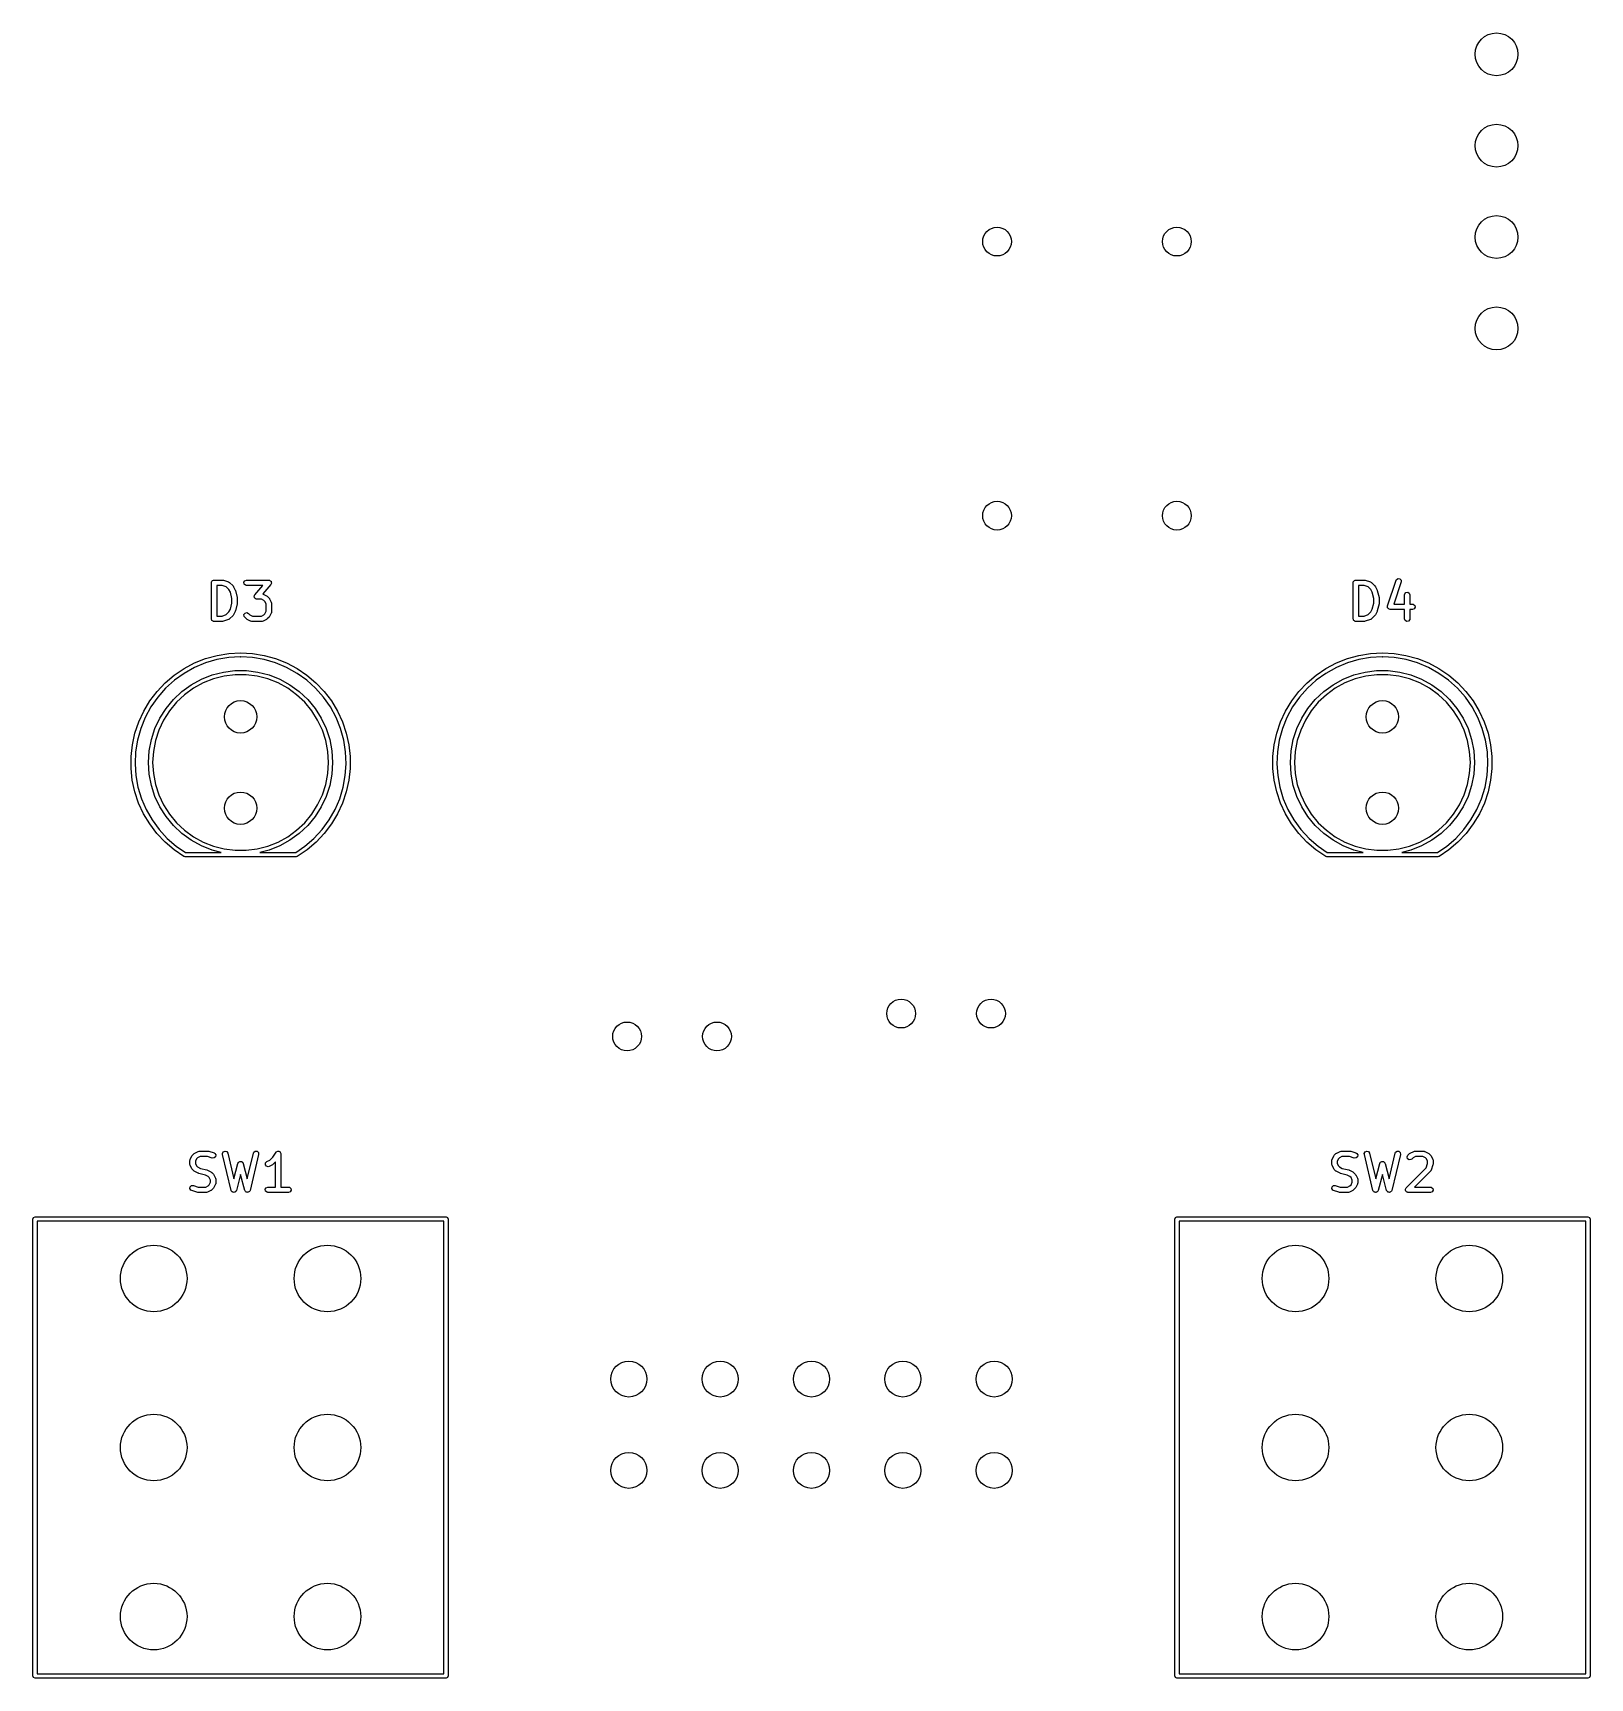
# Model space of a CAD drawing. Extents: x 87 to 131, y -229 to -46.
# Drawn here: x 87.57 to 130.87, y -228.66 to -182.92 of the extents above; entities that cross this region are included whole.
import ezdxf

# ---------------------------------------------------------------- set-up
doc = ezdxf.new("R2010")
doc.units = 0
doc.layers.add('BLACK', color=7, linetype='CONTINUOUS')

msp = doc.modelspace()

# ---------------------------------------------------------------- linework, layer by layer
at = {"layer": 'BLACK', "linetype": 'CONTINUOUS'}
for p, q in [((92.5319, -198.207), (92.5336, -198.198)), ((92.5319, -199.207), (92.5319, -198.207)), ((92.533, -198.194), (92.5347, -198.191)), ((92.5336, -198.198), (92.533, -198.194)), ((92.5347, -198.191), (92.5364, -198.182)), ((92.5364, -198.182), (92.549, -198.167)), ((92.549, -198.167), (92.5587, -198.15)), ((92.5587, -198.15), (92.5651, -198.148)), ((92.5651, -198.148), (92.5694, -198.142)), ((92.5694, -198.142), (92.5886, -198.139)), ((92.5886, -198.139), (92.6069, -198.132)), ((92.6069, -198.132), (92.845, -198.132)), ((92.6819, -198.282), (92.6819, -199.132)), ((92.8328, -198.282), (92.6819, -198.282)), ((92.9473, -198.321), (92.8328, -198.282)), ((92.845, -198.132), (92.8671, -198.136)), ((92.8671, -198.136), (92.8687, -198.136)), ((92.8687, -198.136), (93.0116, -198.184)), ((93.0215, -198.395), (92.9473, -198.321)), ((93.0116, -198.184), (93.0345, -198.196)), ((93.06, -198.472), (93.0215, -198.395)), ((93.0345, -198.196), (93.0368, -198.2)), ((93.0368, -198.2), (93.0409, -198.202)), ((93.0409, -198.202), (93.1361, -198.297)), ((93.1033, -198.645), (93.06, -198.472)), ((93.1361, -198.297), (93.149, -198.316)), ((93.149, -198.316), (93.1502, -198.317)), ((93.1502, -198.317), (93.1978, -198.412)), ((93.1978, -198.412), (93.2015, -198.424)), ((93.2015, -198.424), (93.2035, -198.427)), ((93.2035, -198.427), (93.2511, -198.618)), ((93.4378, -198.194), (93.4635, -198.15)), ((93.4467, -198.245), (93.4378, -198.194)), ((93.486, -198.278), (93.4467, -198.245)), ((93.4635, -198.15), (93.5117, -198.132)), ((93.5117, -198.282), (93.486, -198.278)), ((93.5117, -198.132), (94.1307, -198.132)), ((93.9654, -198.282), (93.5117, -198.282)), ((93.7409, -198.539), (93.9654, -198.282)), ((94.1872, -198.257), (93.9597, -198.517)), ((94.1307, -198.132), (94.1418, -198.134)), ((94.1418, -198.134), (94.1453, -198.134)), ((94.1453, -198.134), (94.1479, -198.135)), ((94.1479, -198.135), (94.1564, -198.137)), ((94.1564, -198.137), (94.1719, -198.15)), ((94.1719, -198.15), (94.1892, -198.16)), ((94.1945, -198.238), (94.1872, -198.257)), ((94.1892, -198.16), (94.1911, -198.166)), ((94.1911, -198.166), (94.1957, -198.17)), ((94.2046, -198.22), (94.1945, -198.238)), ((94.1957, -198.17), (94.1992, -198.19)), ((94.1992, -198.19), (94.2057, -198.209)), ((94.2057, -198.209), (94.2035, -198.215)), ((94.2035, -198.215), (94.2046, -198.22)), ((124.282, -198.207), (124.284, -198.198)), ((124.282, -199.207), (124.282, -198.207)), ((124.283, -198.194), (124.285, -198.191)), ((124.284, -198.198), (124.283, -198.194)), ((124.285, -198.191), (124.286, -198.182)), ((124.286, -198.182), (124.299, -198.167)), ((124.299, -198.167), (124.309, -198.15)), ((124.309, -198.15), (124.315, -198.148)), ((124.315, -198.148), (124.319, -198.142)), ((124.319, -198.142), (124.339, -198.139)), ((124.339, -198.139), (124.357, -198.132)), ((124.357, -198.132), (124.595, -198.132)), ((124.432, -198.282), (124.432, -199.132)), ((124.583, -198.282), (124.432, -198.282)), ((124.697, -198.321), (124.583, -198.282)), ((124.595, -198.132), (124.617, -198.136)), ((124.617, -198.136), (124.619, -198.136)), ((124.619, -198.136), (124.762, -198.184)), ((124.771, -198.395), (124.697, -198.321)), ((124.762, -198.184), (124.784, -198.196)), ((124.81, -198.472), (124.771, -198.395)), ((124.784, -198.196), (124.787, -198.2)), ((124.787, -198.2), (124.791, -198.202)), ((124.791, -198.202), (124.886, -198.297)), ((124.853, -198.645), (124.81, -198.472)), ((124.886, -198.297), (124.899, -198.316)), ((124.899, -198.316), (124.9, -198.317)), ((124.9, -198.317), (124.948, -198.412)), ((124.948, -198.412), (124.951, -198.424)), ((124.951, -198.424), (124.953, -198.427)), ((124.953, -198.427), (125.001, -198.618)), ((125.238, -198.85), (125.476, -198.136)), ((125.619, -198.183), (125.413, -198.799)), ((125.476, -198.136), (125.489, -198.113)), ((125.489, -198.113), (125.532, -198.086)), ((125.532, -198.086), (125.583, -198.094)), ((125.583, -198.094), (125.617, -198.132)), ((125.617, -198.132), (125.619, -198.183)), ((125.715, -198.515), (125.748, -198.476)), ((125.748, -198.476), (125.798, -198.467)), ((125.798, -198.467), (125.843, -198.493)), ((125.843, -198.493), (125.86, -198.541)), ((93.0215, -199.02), (93.06, -198.943)), ((93.06, -198.943), (93.1033, -198.77)), ((93.1033, -198.77), (93.1033, -198.645)), ((93.2511, -198.797), (93.2035, -198.987)), ((93.2533, -198.779), (93.2507, -198.794)), ((93.2507, -198.794), (93.2511, -198.797)), ((93.2511, -198.618), (93.2521, -198.633)), ((93.2521, -198.633), (93.2533, -198.636)), ((93.2533, -198.636), (93.2533, -198.779)), ((93.7224, -198.587), (93.7246, -198.581)), ((93.7289, -198.606), (93.7224, -198.587)), ((93.7235, -198.575), (93.7336, -198.558)), ((93.7246, -198.581), (93.7235, -198.575)), ((93.7324, -198.626), (93.7289, -198.606)), ((93.737, -198.63), (93.7324, -198.626)), ((93.7336, -198.558), (93.7409, -198.539)), ((93.7389, -198.635), (93.737, -198.63)), ((93.7562, -198.646), (93.7389, -198.635)), ((93.7717, -198.659), (93.7562, -198.646)), ((93.7802, -198.66), (93.7717, -198.659)), ((93.7828, -198.662), (93.7802, -198.66)), ((93.7863, -198.661), (93.7828, -198.662)), ((93.7974, -198.663), (93.7863, -198.661)), ((93.9225, -198.663), (93.7974, -198.663)), ((93.991, -198.698), (93.9225, -198.663)), ((93.9597, -198.517), (93.9659, -198.518)), ((93.9659, -198.518), (93.9693, -198.521)), ((93.9693, -198.521), (93.9738, -198.521)), ((93.9738, -198.521), (94.069, -198.569)), ((94.0215, -198.728), (93.991, -198.698)), ((94.0557, -198.797), (94.0215, -198.728)), ((94.0557, -198.999), (94.0557, -198.797)), ((94.069, -198.569), (94.087, -198.582)), ((94.087, -198.582), (94.0885, -198.583)), ((94.0885, -198.583), (94.1361, -198.631)), ((94.1361, -198.631), (94.149, -198.649)), ((94.149, -198.649), (94.1502, -198.65)), ((94.1502, -198.65), (94.1978, -198.745)), ((94.1978, -198.745), (94.2052, -198.77)), ((94.2052, -198.77), (94.2042, -198.775)), ((94.2042, -198.775), (94.2057, -198.779)), ((94.2057, -198.779), (94.2057, -199.017)), ((124.771, -199.02), (124.81, -198.943)), ((124.81, -198.943), (124.853, -198.77)), ((124.853, -198.77), (124.853, -198.645)), ((125.001, -198.797), (124.953, -198.987)), ((125.001, -198.618), (125.002, -198.633)), ((125.003, -198.779), (125.001, -198.794)), ((125.001, -198.794), (125.001, -198.797)), ((125.002, -198.633), (125.003, -198.636)), ((125.003, -198.636), (125.003, -198.779)), ((125.235, -198.861), (125.238, -198.856)), ((125.239, -198.881), (125.235, -198.861)), ((125.238, -198.856), (125.238, -198.85)), ((125.24, -198.902), (125.239, -198.881)), ((125.243, -198.906), (125.24, -198.902)), ((125.244, -198.912), (125.243, -198.906)), ((125.26, -198.925), (125.244, -198.912)), ((125.274, -198.94), (125.26, -198.925)), ((125.279, -198.941), (125.274, -198.94)), ((125.284, -198.945), (125.279, -198.941)), ((125.309, -198.949), (125.284, -198.945)), ((125.71, -198.949), (125.309, -198.949)), ((125.413, -198.799), (125.71, -198.799)), ((125.71, -198.541), (125.715, -198.515)), ((125.71, -198.799), (125.71, -198.541)), ((125.71, -199.207), (125.71, -198.949)), ((125.86, -198.541), (125.86, -198.799)), ((125.86, -198.799), (125.928, -198.799)), ((125.928, -198.949), (125.86, -198.949)), ((125.86, -198.949), (125.86, -199.207)), ((125.928, -198.799), (125.954, -198.804)), ((125.977, -198.931), (125.928, -198.949)), ((125.954, -198.804), (125.993, -198.837)), ((126.002, -198.887), (125.977, -198.931)), ((125.993, -198.837), (126.002, -198.887)), ((92.5386, -199.226), (92.5319, -199.207)), ((92.542, -199.245), (92.5386, -199.226)), ((92.5471, -199.249), (92.542, -199.245)), ((92.5495, -199.256), (92.5471, -199.249)), ((92.5663, -199.265), (92.5495, -199.256)), ((92.5813, -199.278), (92.5663, -199.265)), ((92.591, -199.28), (92.5813, -199.278)), ((92.5939, -199.281), (92.591, -199.28)), ((92.5972, -199.281), (92.5939, -199.281)), ((92.6069, -199.282), (92.5972, -199.281)), ((92.845, -199.282), (92.6069, -199.282)), ((92.6819, -199.132), (92.8328, -199.132)), ((92.8328, -199.132), (92.9473, -199.094)), ((92.8465, -199.282), (92.845, -199.282)), ((92.8687, -199.279), (92.8465, -199.282)), ((93.0116, -199.231), (92.8687, -199.279)), ((92.9473, -199.094), (93.0215, -199.02)), ((93.0151, -199.228), (93.0116, -199.231)), ((93.0196, -199.228), (93.0151, -199.228)), ((93.0409, -199.213), (93.0196, -199.228)), ((93.1361, -199.118), (93.0409, -199.213)), ((93.1368, -199.116), (93.1361, -199.118)), ((93.1502, -199.098), (93.1368, -199.116)), ((93.1978, -199.003), (93.1502, -199.098)), ((93.1982, -198.999), (93.1978, -199.003)), ((93.2035, -198.987), (93.1982, -198.999)), ((93.4392, -199.093), (93.4686, -199.051)), ((93.4437, -199.144), (93.4392, -199.093)), ((93.4586, -199.165), (93.4437, -199.144)), ((93.5063, -199.213), (93.4586, -199.165)), ((93.4686, -199.051), (93.5182, -199.037)), ((93.5077, -199.213), (93.5063, -199.213)), ((93.5257, -199.227), (93.5077, -199.213)), ((93.5182, -199.037), (93.5647, -199.059)), ((93.621, -199.274), (93.5257, -199.227)), ((93.5647, -199.059), (93.6037, -199.098)), ((93.6037, -199.098), (93.6722, -199.132)), ((93.6254, -199.275), (93.621, -199.274)), ((93.6289, -199.278), (93.6254, -199.275)), ((93.6545, -199.282), (93.6289, -199.278)), ((93.9402, -199.282), (93.6545, -199.282)), ((93.6722, -199.132), (93.9225, -199.132)), ((93.9225, -199.132), (93.991, -199.098)), ((93.9445, -199.281), (93.9402, -199.282)), ((93.9488, -199.282), (93.9445, -199.281)), ((93.9738, -199.274), (93.9488, -199.282)), ((94.069, -199.227), (93.9738, -199.274)), ((93.991, -199.098), (94.0215, -199.068)), ((94.0215, -199.068), (94.0557, -198.999)), ((94.0701, -199.226), (94.069, -199.227)), ((94.0885, -199.213), (94.0701, -199.226)), ((94.1361, -199.165), (94.0885, -199.213)), ((94.1368, -199.164), (94.1361, -199.165)), ((94.1502, -199.146), (94.1368, -199.164)), ((94.1978, -199.05), (94.1502, -199.146)), ((94.1983, -199.046), (94.1978, -199.05)), ((94.2012, -199.043), (94.1983, -199.046)), ((94.2057, -199.017), (94.2012, -199.043)), ((124.289, -199.226), (124.282, -199.207)), ((124.292, -199.245), (124.289, -199.226)), ((124.297, -199.249), (124.292, -199.245)), ((124.299, -199.256), (124.297, -199.249)), ((124.316, -199.265), (124.299, -199.256)), ((124.331, -199.278), (124.316, -199.265)), ((124.341, -199.28), (124.331, -199.278)), ((124.344, -199.281), (124.341, -199.28)), ((124.347, -199.281), (124.344, -199.281)), ((124.357, -199.282), (124.347, -199.281)), ((124.595, -199.282), (124.357, -199.282)), ((124.432, -199.132), (124.583, -199.132)), ((124.583, -199.132), (124.697, -199.094)), ((124.597, -199.282), (124.595, -199.282)), ((124.619, -199.279), (124.597, -199.282)), ((124.762, -199.231), (124.619, -199.279)), ((124.697, -199.094), (124.771, -199.02)), ((124.765, -199.228), (124.762, -199.231)), ((124.77, -199.228), (124.765, -199.228)), ((124.791, -199.213), (124.77, -199.228)), ((124.886, -199.118), (124.791, -199.213)), ((124.887, -199.116), (124.886, -199.118)), ((124.9, -199.098), (124.887, -199.116)), ((124.948, -199.003), (124.9, -199.098)), ((124.953, -198.987), (124.948, -198.999)), ((124.948, -198.999), (124.948, -199.003)), ((125.728, -199.256), (125.71, -199.207)), ((125.772, -199.281), (125.728, -199.256)), ((125.823, -199.272), (125.772, -199.281)), ((125.856, -199.233), (125.823, -199.272)), ((125.86, -199.207), (125.856, -199.233)), ((92.0653, -200.436), (92.372, -200.314)), ((92.372, -200.314), (92.6901, -200.226)), ((93.0146, -200.289), (92.6879, -200.345)), ((92.6901, -200.226), (93.0159, -200.173)), ((93.3348, -200.271), (93.0146, -200.289)), ((93.0159, -200.173), (93.3444, -200.155)), ((93.3445, -200.275), (93.3348, -200.271)), ((93.3444, -200.155), (93.3445, -200.155)), ((93.3445, -200.155), (93.345, -200.155)), ((93.345, -200.275), (93.3445, -200.275)), ((93.345, -200.155), (93.3455, -200.155)), ((93.3455, -200.275), (93.345, -200.275)), ((93.3455, -200.155), (93.3455, -200.155)), ((93.3455, -200.155), (93.3456, -200.155)), ((93.3552, -200.271), (93.3455, -200.275)), ((93.3456, -200.155), (93.6741, -200.173)), ((93.6754, -200.289), (93.3552, -200.271)), ((93.6741, -200.173), (93.9999, -200.226)), ((94.0021, -200.345), (93.6754, -200.289)), ((93.9999, -200.226), (94.318, -200.314)), ((94.318, -200.314), (94.6247, -200.436)), ((123.815, -200.436), (124.122, -200.314)), ((124.122, -200.314), (124.44, -200.226)), ((124.765, -200.289), (124.438, -200.345)), ((124.44, -200.226), (124.766, -200.173)), ((125.085, -200.271), (124.765, -200.289)), ((124.766, -200.173), (125.094, -200.155)), ((125.095, -200.275), (125.085, -200.271)), ((125.094, -200.155), (125.095, -200.155)), ((125.095, -200.155), (125.095, -200.155)), ((125.095, -200.155), (125.095, -200.155)), ((125.095, -200.155), (125.095, -200.155)), ((125.095, -200.155), (125.096, -200.155)), ((125.105, -200.271), (125.095, -200.275)), ((125.095, -200.275), (125.095, -200.275)), ((125.095, -200.275), (125.095, -200.275)), ((125.096, -200.155), (125.424, -200.173)), ((125.425, -200.289), (125.105, -200.271)), ((125.424, -200.173), (125.75, -200.226)), ((125.752, -200.345), (125.425, -200.289)), ((125.75, -200.226), (126.068, -200.314)), ((126.068, -200.314), (126.375, -200.436)), ((91.2486, -200.99), (91.5003, -200.776)), ((91.5003, -200.776), (91.7736, -200.591)), ((91.7743, -200.726), (91.5048, -200.919)), ((91.7736, -200.591), (92.0653, -200.436)), ((92.0638, -200.565), (91.7743, -200.726)), ((92.3696, -200.437), (92.0638, -200.565)), ((92.255, -200.889), (92.5539, -200.77)), ((92.6879, -200.345), (92.3696, -200.437)), ((92.5539, -200.77), (92.8653, -200.69)), ((92.8653, -200.69), (93.1843, -200.65)), ((93.1915, -200.765), (92.8869, -200.803)), ((93.1843, -200.65), (93.5057, -200.65)), ((93.4985, -200.765), (93.1915, -200.765)), ((93.8031, -200.803), (93.4985, -200.765)), ((93.5057, -200.65), (93.8247, -200.69)), ((93.8247, -200.69), (94.1361, -200.77)), ((94.3204, -200.437), (94.0021, -200.345)), ((94.1361, -200.77), (94.435, -200.889)), ((94.6262, -200.565), (94.3204, -200.437)), ((94.6247, -200.436), (94.9164, -200.591)), ((94.9157, -200.726), (94.6262, -200.565)), ((95.1852, -200.919), (94.9157, -200.726)), ((94.9164, -200.591), (95.1897, -200.776)), ((95.1897, -200.776), (95.4414, -200.99)), ((122.999, -200.99), (123.25, -200.776)), ((123.25, -200.776), (123.524, -200.591)), ((123.524, -200.726), (123.255, -200.919)), ((123.524, -200.591), (123.815, -200.436)), ((123.814, -200.565), (123.524, -200.726)), ((124.12, -200.437), (123.814, -200.565)), ((124.005, -200.889), (124.304, -200.77)), ((124.438, -200.345), (124.12, -200.437)), ((124.304, -200.77), (124.615, -200.69)), ((124.615, -200.69), (124.934, -200.65)), ((124.941, -200.765), (124.637, -200.803)), ((124.934, -200.65), (125.256, -200.65)), ((125.249, -200.765), (124.941, -200.765)), ((125.553, -200.803), (125.249, -200.765)), ((125.256, -200.65), (125.575, -200.69)), ((125.575, -200.69), (125.886, -200.77)), ((126.07, -200.437), (125.752, -200.345)), ((125.886, -200.77), (126.185, -200.889)), ((126.376, -200.565), (126.07, -200.437)), ((126.375, -200.436), (126.666, -200.591)), ((126.666, -200.726), (126.376, -200.565)), ((126.666, -200.591), (126.94, -200.776)), ((126.935, -200.919), (126.666, -200.726)), ((126.94, -200.776), (127.191, -200.99)), ((90.8215, -201.492), (91.0215, -201.229)), ((91.0215, -201.229), (91.2486, -200.99)), ((91.2588, -201.141), (91.0394, -201.39)), ((91.5048, -200.919), (91.2588, -201.141)), ((91.4788, -201.453), (91.7132, -201.232)), ((91.7132, -201.232), (91.9733, -201.044)), ((92.035, -201.141), (91.7866, -201.321)), ((91.9733, -201.044), (92.255, -200.889)), ((92.304, -200.993), (92.035, -201.141)), ((92.5895, -200.88), (92.304, -200.993)), ((92.8869, -200.803), (92.5895, -200.88)), ((94.1005, -200.88), (93.8031, -200.803)), ((94.386, -200.993), (94.1005, -200.88)), ((94.655, -201.141), (94.386, -200.993)), ((94.435, -200.889), (94.7167, -201.044)), ((94.9034, -201.321), (94.655, -201.141)), ((94.7167, -201.044), (94.9768, -201.232)), ((94.9768, -201.232), (95.2112, -201.453)), ((95.4312, -201.141), (95.1852, -200.919)), ((95.6506, -201.39), (95.4312, -201.141)), ((95.4414, -200.99), (95.6685, -201.229)), ((95.6685, -201.229), (95.8685, -201.492)), ((122.572, -201.492), (122.771, -201.229)), ((122.771, -201.229), (122.999, -200.99)), ((123.009, -201.141), (122.789, -201.39)), ((123.255, -200.919), (123.009, -201.141)), ((123.229, -201.453), (123.463, -201.232)), ((123.463, -201.232), (123.723, -201.044)), ((123.785, -201.141), (123.537, -201.321)), ((123.723, -201.044), (124.005, -200.889)), ((124.054, -200.993), (123.785, -201.141)), ((124.34, -200.88), (124.054, -200.993)), ((124.637, -200.803), (124.34, -200.88)), ((125.85, -200.88), (125.553, -200.803)), ((126.136, -200.993), (125.85, -200.88)), ((126.405, -201.141), (126.136, -200.993)), ((126.185, -200.889), (126.467, -201.044)), ((126.653, -201.321), (126.405, -201.141)), ((126.467, -201.044), (126.727, -201.232)), ((126.727, -201.232), (126.961, -201.453)), ((127.181, -201.141), (126.935, -200.919)), ((127.401, -201.39), (127.181, -201.141)), ((127.191, -200.99), (127.419, -201.229)), ((127.419, -201.229), (127.618, -201.492)), ((90.6512, -201.775), (90.8215, -201.492)), ((90.8494, -201.661), (90.6912, -201.952)), ((91.0394, -201.39), (90.8494, -201.661)), ((91.1017, -201.972), (91.2739, -201.7)), ((91.2739, -201.7), (91.4788, -201.453)), ((91.5628, -201.531), (91.3671, -201.768)), ((91.7866, -201.321), (91.5628, -201.531)), ((95.1272, -201.531), (94.9034, -201.321)), ((95.3229, -201.768), (95.1272, -201.531)), ((95.2112, -201.453), (95.4161, -201.7)), ((95.4161, -201.7), (95.5883, -201.972)), ((95.8406, -201.661), (95.6506, -201.39)), ((95.9988, -201.952), (95.8406, -201.661)), ((95.8685, -201.492), (96.0388, -201.775)), ((122.401, -201.775), (122.572, -201.492)), ((122.599, -201.661), (122.441, -201.952)), ((122.789, -201.39), (122.599, -201.661)), ((122.852, -201.972), (123.024, -201.7)), ((123.024, -201.7), (123.229, -201.453)), ((123.313, -201.531), (123.117, -201.768)), ((123.537, -201.321), (123.313, -201.531)), ((126.877, -201.531), (126.653, -201.321)), ((127.073, -201.768), (126.877, -201.531)), ((126.961, -201.453), (127.166, -201.7)), ((127.166, -201.7), (127.338, -201.972)), ((127.591, -201.661), (127.401, -201.39)), ((127.749, -201.952), (127.591, -201.661)), ((127.618, -201.492), (127.789, -201.775)), ((90.4068, -202.387), (90.5124, -202.074)), ((90.5124, -202.074), (90.6512, -201.775)), ((90.6912, -201.952), (90.5669, -202.259)), ((90.9648, -202.263), (91.1017, -201.972)), ((91.2026, -202.027), (91.0719, -202.305)), ((91.3671, -201.768), (91.2026, -202.027)), ((95.4874, -202.027), (95.3229, -201.768)), ((95.6181, -202.305), (95.4874, -202.027)), ((95.5883, -201.972), (95.7252, -202.263)), ((96.1231, -202.259), (95.9988, -201.952)), ((96.0388, -201.775), (96.1776, -202.074)), ((96.1776, -202.074), (96.2832, -202.387)), ((122.157, -202.387), (122.262, -202.074)), ((122.262, -202.074), (122.401, -201.775)), ((122.441, -201.952), (122.317, -202.259)), ((122.715, -202.263), (122.852, -201.972)), ((122.953, -202.027), (122.822, -202.305)), ((123.117, -201.768), (122.953, -202.027)), ((127.237, -202.027), (127.073, -201.768)), ((127.368, -202.305), (127.237, -202.027)), ((127.338, -201.972), (127.475, -202.263)), ((127.873, -202.259), (127.749, -201.952)), ((127.789, -201.775), (127.928, -202.074)), ((127.928, -202.074), (128.033, -202.387)), ((90.3356, -202.709), (90.4068, -202.387)), ((90.478, -202.579), (90.4257, -202.906)), ((90.5669, -202.259), (90.478, -202.579)), ((90.8052, -202.884), (90.8654, -202.568)), ((90.8654, -202.568), (90.9648, -202.263)), ((90.977, -202.597), (90.9195, -202.899)), ((91.0719, -202.305), (90.977, -202.597)), ((95.713, -202.597), (95.6181, -202.305)), ((95.7705, -202.899), (95.713, -202.597)), ((95.7252, -202.263), (95.8246, -202.568)), ((95.8246, -202.568), (95.8848, -202.884)), ((96.212, -202.579), (96.1231, -202.259)), ((96.2643, -202.906), (96.212, -202.579)), ((96.2832, -202.387), (96.3544, -202.709)), ((122.086, -202.709), (122.157, -202.387)), ((122.228, -202.579), (122.176, -202.906)), ((122.317, -202.259), (122.228, -202.579)), ((122.555, -202.884), (122.615, -202.568)), ((122.615, -202.568), (122.715, -202.263)), ((122.727, -202.597), (122.669, -202.899)), ((122.822, -202.305), (122.727, -202.597)), ((127.463, -202.597), (127.368, -202.305)), ((127.521, -202.899), (127.463, -202.597)), ((127.475, -202.263), (127.575, -202.568)), ((127.575, -202.568), (127.635, -202.884)), ((127.962, -202.579), (127.873, -202.259)), ((128.014, -202.906), (127.962, -202.579)), ((128.033, -202.387), (128.104, -202.709)), ((90.2993, -203.367), (90.2996, -203.037)), ((90.2996, -203.037), (90.3356, -202.709)), ((90.4257, -202.906), (90.4106, -203.237)), ((90.785, -203.205), (90.8052, -202.884)), ((90.9195, -202.899), (90.9002, -203.205)), ((95.7898, -203.205), (95.7705, -202.899)), ((95.8848, -202.884), (95.905, -203.205)), ((96.2794, -203.237), (96.2643, -202.906)), ((96.3544, -202.709), (96.3904, -203.037)), ((96.3904, -203.037), (96.3907, -203.367)), ((122.049, -203.367), (122.05, -203.037)), ((122.05, -203.037), (122.086, -202.709)), ((122.176, -202.906), (122.161, -203.237)), ((122.535, -203.205), (122.555, -202.884)), ((122.669, -202.899), (122.65, -203.205)), ((127.54, -203.205), (127.521, -202.899)), ((127.635, -202.884), (127.655, -203.205)), ((128.029, -203.237), (128.014, -202.906)), ((128.104, -202.709), (128.14, -203.037)), ((128.14, -203.037), (128.141, -203.367)), ((90.3347, -203.696), (90.2993, -203.367)), ((90.4106, -203.237), (90.4329, -203.568)), ((90.8052, -203.526), (90.785, -203.205)), ((90.8654, -203.842), (90.8052, -203.526)), ((90.9002, -203.205), (90.9195, -203.511)), ((90.9195, -203.511), (90.977, -203.813)), ((95.713, -203.813), (95.7705, -203.511)), ((95.7705, -203.511), (95.7898, -203.205)), ((95.8848, -203.526), (95.8246, -203.842)), ((95.905, -203.205), (95.8848, -203.526)), ((96.2571, -203.568), (96.2794, -203.237)), ((96.3907, -203.367), (96.3553, -203.696)), ((122.085, -203.696), (122.049, -203.367)), ((122.161, -203.237), (122.183, -203.568)), ((122.555, -203.526), (122.535, -203.205)), ((122.615, -203.842), (122.555, -203.526)), ((122.65, -203.205), (122.669, -203.511)), ((122.669, -203.511), (122.727, -203.813)), ((127.463, -203.813), (127.521, -203.511)), ((127.521, -203.511), (127.54, -203.205)), ((127.635, -203.526), (127.575, -203.842)), ((127.655, -203.205), (127.635, -203.526)), ((128.007, -203.568), (128.029, -203.237)), ((128.141, -203.367), (128.105, -203.696)), ((90.4054, -204.018), (90.3347, -203.696)), ((90.4329, -203.568), (90.4924, -203.894)), ((90.4924, -203.894), (90.5882, -204.211)), ((90.9648, -204.147), (90.8654, -203.842)), ((90.977, -203.813), (91.0719, -204.105)), ((95.6181, -204.105), (95.713, -203.813)), ((95.8246, -203.842), (95.7252, -204.147)), ((96.1018, -204.211), (96.1976, -203.894)), ((96.1976, -203.894), (96.2571, -203.568)), ((96.3553, -203.696), (96.2846, -204.018)), ((122.155, -204.018), (122.085, -203.696)), ((122.183, -203.568), (122.242, -203.894)), ((122.242, -203.894), (122.338, -204.211)), ((122.715, -204.147), (122.615, -203.842)), ((122.727, -203.813), (122.822, -204.105)), ((127.368, -204.105), (127.463, -203.813)), ((127.575, -203.842), (127.475, -204.147)), ((127.852, -204.211), (127.948, -203.894)), ((127.948, -203.894), (128.007, -203.568)), ((128.105, -203.696), (128.035, -204.018)), ((90.5105, -204.331), (90.4054, -204.018)), ((90.6488, -204.631), (90.5105, -204.331)), ((90.5882, -204.211), (90.7192, -204.515)), ((91.1017, -204.438), (90.9648, -204.147)), ((91.0719, -204.105), (91.2026, -204.383)), ((91.2739, -204.71), (91.1017, -204.438)), ((91.2026, -204.383), (91.3671, -204.642)), ((95.3229, -204.642), (95.4874, -204.383)), ((95.5883, -204.438), (95.4161, -204.71)), ((95.4874, -204.383), (95.6181, -204.105)), ((95.7252, -204.147), (95.5883, -204.438)), ((95.9708, -204.515), (96.1018, -204.211)), ((96.1795, -204.331), (96.0412, -204.631)), ((96.2846, -204.018), (96.1795, -204.331)), ((122.26, -204.331), (122.155, -204.018)), ((122.399, -204.631), (122.26, -204.331)), ((122.338, -204.211), (122.469, -204.515)), ((122.852, -204.438), (122.715, -204.147)), ((122.822, -204.105), (122.953, -204.383)), ((123.024, -204.71), (122.852, -204.438)), ((122.953, -204.383), (123.117, -204.642)), ((127.073, -204.642), (127.237, -204.383)), ((127.338, -204.438), (127.166, -204.71)), ((127.237, -204.383), (127.368, -204.105)), ((127.475, -204.147), (127.338, -204.438)), ((127.721, -204.515), (127.852, -204.211)), ((127.93, -204.331), (127.791, -204.631)), ((128.035, -204.018), (127.93, -204.331)), ((90.8187, -204.914), (90.6488, -204.631)), ((90.7192, -204.515), (90.8837, -204.803)), ((91.0181, -205.177), (90.8187, -204.914)), ((90.8837, -204.803), (91.0796, -205.07)), ((91.4788, -204.957), (91.2739, -204.71)), ((91.3671, -204.642), (91.5628, -204.879)), ((91.5628, -204.879), (91.7866, -205.089)), ((94.9034, -205.089), (95.1272, -204.879)), ((95.1272, -204.879), (95.3229, -204.642)), ((95.4161, -204.71), (95.2112, -204.957)), ((95.6104, -205.07), (95.8063, -204.803)), ((95.8713, -204.914), (95.6719, -205.177)), ((95.8063, -204.803), (95.9708, -204.515)), ((96.0412, -204.631), (95.8713, -204.914)), ((122.569, -204.914), (122.399, -204.631)), ((122.469, -204.515), (122.634, -204.803)), ((122.768, -205.177), (122.569, -204.914)), ((122.634, -204.803), (122.83, -205.07)), ((123.229, -204.957), (123.024, -204.71)), ((123.117, -204.642), (123.313, -204.879)), ((123.313, -204.879), (123.537, -205.089)), ((126.653, -205.089), (126.877, -204.879)), ((126.877, -204.879), (127.073, -204.642)), ((127.166, -204.71), (126.961, -204.957)), ((127.36, -205.07), (127.556, -204.803)), ((127.621, -204.914), (127.422, -205.177)), ((127.556, -204.803), (127.721, -204.515)), ((127.791, -204.631), (127.621, -204.914)), ((91.2449, -205.417), (91.0181, -205.177)), ((91.0796, -205.07), (91.3044, -205.314)), ((91.3044, -205.314), (91.5552, -205.531)), ((91.7132, -205.178), (91.4788, -204.957)), ((91.9733, -205.366), (91.7132, -205.178)), ((91.7866, -205.089), (92.035, -205.269)), ((92.255, -205.521), (91.9733, -205.366)), ((92.035, -205.269), (92.304, -205.417)), ((94.386, -205.417), (94.655, -205.269)), ((94.7167, -205.366), (94.435, -205.521)), ((94.655, -205.269), (94.9034, -205.089)), ((94.9768, -205.178), (94.7167, -205.366)), ((95.2112, -204.957), (94.9768, -205.178)), ((95.1348, -205.531), (95.3856, -205.314)), ((95.3856, -205.314), (95.6104, -205.07)), ((95.6719, -205.177), (95.4451, -205.417)), ((122.995, -205.417), (122.768, -205.177)), ((122.83, -205.07), (123.054, -205.314)), ((123.054, -205.314), (123.305, -205.531)), ((123.463, -205.178), (123.229, -204.957)), ((123.723, -205.366), (123.463, -205.178)), ((123.537, -205.089), (123.785, -205.269)), ((124.005, -205.521), (123.723, -205.366)), ((123.785, -205.269), (124.054, -205.417)), ((126.136, -205.417), (126.405, -205.269)), ((126.467, -205.366), (126.185, -205.521)), ((126.405, -205.269), (126.653, -205.089)), ((126.727, -205.178), (126.467, -205.366)), ((126.961, -204.957), (126.727, -205.178)), ((126.885, -205.531), (127.136, -205.314)), ((127.136, -205.314), (127.36, -205.07)), ((127.422, -205.177), (127.195, -205.417)), ((91.4962, -205.631), (91.2449, -205.417)), ((91.7692, -205.816), (91.4962, -205.631)), ((91.5552, -205.531), (91.8104, -205.705)), ((91.7849, -205.819), (91.7692, -205.816)), ((91.7692, -205.816), (91.7692, -205.816)), ((91.8, -205.825), (91.7849, -205.819)), ((94.89, -205.825), (91.8, -205.825)), ((91.8104, -205.705), (92.8082, -205.705)), ((92.5539, -205.64), (92.255, -205.521)), ((92.304, -205.417), (92.5895, -205.53)), ((92.8082, -205.705), (92.5539, -205.64)), ((92.5895, -205.53), (92.8869, -205.607)), ((92.8869, -205.607), (93.1915, -205.645)), ((93.1915, -205.645), (93.4985, -205.645)), ((93.4985, -205.645), (93.8031, -205.607)), ((93.8031, -205.607), (94.1005, -205.53)), ((94.1361, -205.64), (93.8818, -205.705)), ((93.8818, -205.705), (94.8796, -205.705)), ((94.1005, -205.53), (94.386, -205.417)), ((94.435, -205.521), (94.1361, -205.64)), ((94.8796, -205.705), (95.1348, -205.531)), ((94.9051, -205.819), (94.89, -205.825)), ((94.9208, -205.816), (94.9051, -205.819)), ((95.1938, -205.631), (94.9208, -205.816)), ((95.4451, -205.417), (95.1938, -205.631)), ((123.246, -205.631), (122.995, -205.417)), ((123.519, -205.816), (123.246, -205.631)), ((123.305, -205.531), (123.56, -205.705)), ((123.535, -205.819), (123.519, -205.816)), ((123.519, -205.816), (123.519, -205.816)), ((123.55, -205.825), (123.535, -205.819)), ((126.64, -205.825), (123.55, -205.825)), ((123.56, -205.705), (124.558, -205.705)), ((124.304, -205.64), (124.005, -205.521)), ((124.054, -205.417), (124.34, -205.53)), ((124.558, -205.705), (124.304, -205.64)), ((124.34, -205.53), (124.637, -205.607)), ((124.637, -205.607), (124.941, -205.645)), ((124.941, -205.645), (125.249, -205.645)), ((125.249, -205.645), (125.553, -205.607)), ((125.553, -205.607), (125.85, -205.53)), ((125.886, -205.64), (125.632, -205.705)), ((125.632, -205.705), (126.63, -205.705)), ((125.85, -205.53), (126.136, -205.417)), ((126.185, -205.521), (125.886, -205.64)), ((126.63, -205.705), (126.885, -205.531)), ((126.655, -205.819), (126.64, -205.825)), ((126.671, -205.816), (126.655, -205.819)), ((126.944, -205.631), (126.671, -205.816)), ((127.195, -205.417), (126.944, -205.631)), ((92.0722, -214.064), (92.0734, -214.063)), ((92.0734, -214.063), (92.1686, -214.015)), ((92.1686, -214.015), (92.1936, -214.008)), ((92.1936, -214.008), (92.1979, -214.009)), ((92.1979, -214.009), (92.2021, -214.007)), ((92.2021, -214.007), (92.4402, -214.007)), ((92.4402, -214.007), (92.4623, -214.011)), ((92.4623, -214.011), (92.464, -214.011)), ((92.464, -214.011), (92.6068, -214.059)), ((92.6068, -214.059), (92.6297, -214.071)), ((92.8419, -214.074), (92.8649, -214.028)), ((92.8649, -214.028), (92.912, -214.008)), ((92.912, -214.008), (92.9612, -214.022)), ((92.9612, -214.022), (92.9894, -214.065)), ((93.7006, -214.065), (93.711, -214.041)), ((93.711, -214.041), (93.7521, -214.011)), ((93.7521, -214.011), (93.8033, -214.014)), ((93.8033, -214.014), (93.8406, -214.049)), ((93.8406, -214.049), (93.8465, -214.1)), ((94.2391, -214.177), (94.3302, -214.041)), ((94.3302, -214.041), (94.3482, -214.022)), ((94.3482, -214.022), (94.3523, -214.021)), ((94.3523, -214.021), (94.3551, -214.017)), ((94.3551, -214.017), (94.3766, -214.014)), ((94.3766, -214.014), (94.3974, -214.008)), ((94.3974, -214.008), (94.4014, -214.009)), ((94.4014, -214.009), (94.4056, -214.009)), ((94.4056, -214.009), (94.4245, -214.019)), ((94.4245, -214.019), (94.4444, -214.028)), ((94.4444, -214.028), (94.4463, -214.032)), ((94.4463, -214.032), (94.4501, -214.034)), ((94.4501, -214.034), (94.4575, -214.055)), ((94.4575, -214.055), (94.4672, -214.074)), ((123.822, -214.064), (123.823, -214.063)), ((123.823, -214.063), (123.919, -214.015)), ((123.919, -214.015), (123.944, -214.008)), ((123.944, -214.008), (123.948, -214.009)), ((123.948, -214.009), (123.952, -214.007)), ((123.952, -214.007), (124.19, -214.007)), ((124.19, -214.007), (124.212, -214.011)), ((124.212, -214.011), (124.214, -214.011)), ((124.214, -214.011), (124.357, -214.059)), ((124.357, -214.059), (124.38, -214.071)), ((124.592, -214.074), (124.615, -214.028)), ((124.615, -214.028), (124.662, -214.008)), ((124.662, -214.008), (124.711, -214.022)), ((124.711, -214.022), (124.739, -214.065)), ((125.451, -214.065), (125.461, -214.041)), ((125.461, -214.041), (125.502, -214.011)), ((125.502, -214.011), (125.553, -214.014)), ((125.553, -214.014), (125.591, -214.049)), ((125.591, -214.049), (125.597, -214.1)), ((125.87, -214.064), (125.871, -214.063)), ((125.871, -214.063), (125.966, -214.015)), ((125.966, -214.015), (125.991, -214.008)), ((125.991, -214.008), (125.996, -214.009)), ((125.996, -214.009), (126, -214.007)), ((126, -214.007), (126.238, -214.007)), ((126.238, -214.007), (126.264, -214.012)), ((126.264, -214.012), (126.267, -214.015)), ((126.267, -214.015), (126.271, -214.015)), ((126.271, -214.015), (126.367, -214.063)), ((126.367, -214.063), (126.385, -214.076)), ((91.9367, -214.273), (91.9412, -214.247)), ((91.9367, -214.368), (91.9367, -214.273)), ((91.9382, -214.372), (91.9367, -214.368)), ((91.9372, -214.377), (91.9382, -214.372)), ((91.9446, -214.402), (91.9372, -214.377)), ((91.9412, -214.247), (91.9441, -214.244)), ((91.9441, -214.244), (91.9446, -214.239)), ((91.9446, -214.239), (91.9922, -214.144)), ((91.9922, -214.497), (91.9446, -214.402)), ((91.9922, -214.144), (92.0056, -214.126)), ((91.9934, -214.498), (91.9922, -214.497)), ((92.0063, -214.516), (91.9934, -214.498)), ((92.0056, -214.126), (92.0063, -214.125)), ((92.0063, -214.125), (92.0539, -214.077)), ((92.0539, -214.564), (92.0063, -214.516)), ((92.0539, -214.077), (92.0722, -214.064)), ((92.1209, -214.222), (92.0867, -214.291)), ((92.0867, -214.291), (92.0867, -214.35)), ((92.0867, -214.35), (92.1209, -214.419)), ((92.1513, -214.192), (92.1209, -214.222)), ((92.1209, -214.419), (92.1513, -214.449)), ((92.2198, -214.157), (92.1513, -214.192)), ((92.1513, -214.449), (92.2283, -214.488)), ((92.4281, -214.157), (92.2198, -214.157)), ((92.2283, -214.488), (92.4108, -214.533)), ((92.5594, -214.201), (92.4281, -214.157)), ((92.6107, -214.2), (92.5594, -214.201)), ((92.649, -214.166), (92.6107, -214.2)), ((92.6297, -214.071), (92.6566, -214.115)), ((92.6566, -214.115), (92.649, -214.166)), ((92.8435, -214.1), (92.8419, -214.074)), ((93.0816, -215.1), (92.8435, -214.1)), ((92.9894, -214.065), (93.1586, -214.776)), ((93.1586, -214.776), (93.2725, -214.349)), ((93.2725, -214.349), (93.2835, -214.325)), ((93.2835, -214.325), (93.2891, -214.321)), ((93.2891, -214.321), (93.292, -214.315)), ((93.292, -214.315), (93.3096, -214.307)), ((93.3096, -214.307), (93.3255, -214.296)), ((93.3255, -214.296), (93.3323, -214.296)), ((93.3323, -214.296), (93.3386, -214.293)), ((93.3386, -214.293), (93.3573, -214.298)), ((93.3573, -214.298), (93.3766, -214.3)), ((93.3766, -214.3), (93.3815, -214.305)), ((93.3815, -214.305), (93.3881, -214.307)), ((93.3881, -214.307), (93.3992, -214.323)), ((93.3992, -214.323), (93.4129, -214.336)), ((93.4129, -214.336), (93.4135, -214.343)), ((93.4135, -214.343), (93.4175, -214.349)), ((93.4175, -214.349), (93.5314, -214.776)), ((93.5314, -214.776), (93.7006, -214.065)), ((93.8465, -214.1), (93.6084, -215.1)), ((94.035, -214.389), (94.0381, -214.338)), ((94.0656, -214.431), (94.035, -214.389)), ((94.0381, -214.338), (94.0734, -214.301)), ((94.1155, -214.443), (94.0656, -214.431)), ((94.0734, -214.301), (94.1577, -214.259)), ((94.1404, -214.435), (94.1155, -214.443)), ((94.2357, -214.388), (94.1404, -214.435)), ((94.1577, -214.259), (94.2391, -214.177)), ((94.2368, -214.386), (94.2357, -214.388)), ((94.2552, -214.374), (94.2368, -214.386)), ((94.3176, -214.311), (94.2552, -214.374)), ((94.3176, -215.007), (94.3176, -214.311)), ((94.4672, -214.074), (94.4661, -214.078)), ((94.4661, -214.078), (94.4676, -214.082)), ((94.4676, -214.082), (94.4676, -215.007)), ((123.687, -214.273), (123.691, -214.247)), ((123.687, -214.368), (123.687, -214.273)), ((123.688, -214.372), (123.687, -214.368)), ((123.687, -214.377), (123.688, -214.372)), ((123.695, -214.402), (123.687, -214.377)), ((123.691, -214.247), (123.694, -214.244)), ((123.694, -214.244), (123.695, -214.239)), ((123.695, -214.239), (123.742, -214.144)), ((123.742, -214.497), (123.695, -214.402)), ((123.742, -214.144), (123.756, -214.126)), ((123.743, -214.498), (123.742, -214.497)), ((123.756, -214.516), (123.743, -214.498)), ((123.756, -214.125), (123.804, -214.077)), ((123.756, -214.126), (123.756, -214.125)), ((123.804, -214.564), (123.756, -214.516)), ((123.804, -214.077), (123.822, -214.064)), ((123.871, -214.222), (123.837, -214.291)), ((123.837, -214.291), (123.837, -214.35)), ((123.837, -214.35), (123.871, -214.419)), ((123.901, -214.192), (123.871, -214.222)), ((123.871, -214.419), (123.901, -214.449)), ((123.97, -214.157), (123.901, -214.192)), ((123.901, -214.449), (123.978, -214.488)), ((124.178, -214.157), (123.97, -214.157)), ((123.978, -214.488), (124.161, -214.533)), ((124.309, -214.201), (124.178, -214.157)), ((124.361, -214.2), (124.309, -214.201)), ((124.399, -214.166), (124.361, -214.2)), ((124.38, -214.071), (124.407, -214.115)), ((124.407, -214.115), (124.399, -214.166)), ((124.593, -214.1), (124.592, -214.074)), ((124.832, -215.1), (124.593, -214.1)), ((124.739, -214.065), (124.909, -214.776)), ((124.909, -214.776), (125.023, -214.349)), ((125.023, -214.349), (125.034, -214.325)), ((125.034, -214.325), (125.039, -214.321)), ((125.039, -214.321), (125.042, -214.315)), ((125.042, -214.315), (125.06, -214.307)), ((125.06, -214.307), (125.076, -214.296)), ((125.076, -214.296), (125.082, -214.296)), ((125.082, -214.296), (125.089, -214.293)), ((125.089, -214.293), (125.107, -214.298)), ((125.107, -214.298), (125.127, -214.3)), ((125.127, -214.3), (125.131, -214.305)), ((125.131, -214.305), (125.138, -214.307)), ((125.138, -214.307), (125.149, -214.323)), ((125.149, -214.323), (125.163, -214.336)), ((125.163, -214.336), (125.164, -214.343)), ((125.164, -214.343), (125.167, -214.349)), ((125.167, -214.349), (125.281, -214.776)), ((125.281, -214.776), (125.451, -214.065)), ((125.597, -214.1), (125.358, -215.1)), ((125.756, -215.029), (126.315, -214.47)), ((125.782, -214.171), (125.804, -214.125)), ((125.795, -214.221), (125.782, -214.171)), ((125.837, -214.25), (125.795, -214.221)), ((125.804, -214.125), (125.851, -214.077)), ((125.889, -214.246), (125.837, -214.25)), ((125.851, -214.077), (125.87, -214.064)), ((125.91, -214.231), (125.889, -214.246)), ((125.949, -214.192), (125.91, -214.231)), ((126.017, -214.157), (125.949, -214.192)), ((126.22, -214.157), (126.017, -214.157)), ((126.289, -214.192), (126.22, -214.157)), ((126.319, -214.222), (126.289, -214.192)), ((126.315, -214.47), (126.353, -214.356)), ((126.353, -214.291), (126.319, -214.222)), ((126.353, -214.356), (126.353, -214.291)), ((126.385, -214.076), (126.386, -214.077)), ((126.386, -214.077), (126.434, -214.125)), ((126.434, -214.125), (126.447, -214.143)), ((126.447, -214.143), (126.448, -214.144)), ((126.448, -214.144), (126.495, -214.239)), ((126.499, -214.392), (126.452, -214.535)), ((126.495, -214.239), (126.503, -214.264)), ((126.503, -214.368), (126.499, -214.39)), ((126.499, -214.39), (126.499, -214.392)), ((126.503, -214.264), (126.502, -214.269)), ((126.502, -214.269), (126.503, -214.273)), ((126.503, -214.273), (126.503, -214.368)), ((91.9457, -214.999), (91.9841, -214.965)), ((91.9841, -214.965), (92.0354, -214.964)), ((92.0354, -214.964), (92.1667, -215.007)), ((92.0554, -214.565), (92.0539, -214.564)), ((92.0734, -214.578), (92.0554, -214.565)), ((92.1686, -214.626), (92.0734, -214.578)), ((92.1721, -214.626), (92.1686, -214.626)), ((92.184, -214.631), (92.1721, -214.626)), ((92.3664, -214.677), (92.184, -214.631)), ((92.4434, -214.715), (92.3664, -214.677)), ((92.3749, -215.007), (92.4434, -214.973)), ((92.4108, -214.533), (92.4226, -214.539)), ((92.4226, -214.539), (92.4262, -214.539)), ((92.4262, -214.539), (92.5214, -214.587)), ((92.4738, -214.746), (92.4434, -214.715)), ((92.4434, -214.973), (92.4738, -214.943)), ((92.5081, -214.814), (92.4738, -214.746)), ((92.4738, -214.943), (92.5081, -214.874)), ((92.5081, -214.874), (92.5081, -214.814)), ((92.5214, -214.587), (92.5394, -214.6)), ((92.5394, -214.6), (92.5409, -214.601)), ((92.5409, -214.601), (92.5885, -214.648)), ((92.5885, -214.648), (92.6014, -214.667)), ((92.6014, -214.667), (92.6026, -214.668)), ((92.6026, -214.668), (92.6502, -214.763)), ((92.6502, -214.925), (92.6026, -215.021)), ((92.6502, -214.763), (92.6576, -214.788)), ((92.6507, -214.921), (92.6502, -214.925)), ((92.6536, -214.918), (92.6507, -214.921)), ((92.6581, -214.892), (92.6536, -214.918)), ((92.6576, -214.788), (92.6566, -214.792)), ((92.6566, -214.792), (92.6581, -214.797)), ((92.6581, -214.797), (92.6581, -214.892)), ((93.345, -214.659), (93.227, -215.102)), ((93.463, -215.102), (93.345, -214.659)), ((123.696, -214.999), (123.734, -214.965)), ((123.734, -214.965), (123.785, -214.964)), ((123.785, -214.964), (123.917, -215.007)), ((123.805, -214.565), (123.804, -214.564)), ((123.823, -214.578), (123.805, -214.565)), ((123.919, -214.626), (123.823, -214.578)), ((123.922, -214.626), (123.919, -214.626)), ((123.934, -214.631), (123.922, -214.626)), ((124.116, -214.677), (123.934, -214.631)), ((124.193, -214.715), (124.116, -214.677)), ((124.125, -215.007), (124.193, -214.973)), ((124.161, -214.533), (124.173, -214.539)), ((124.173, -214.539), (124.176, -214.539)), ((124.176, -214.539), (124.271, -214.587)), ((124.224, -214.746), (124.193, -214.715)), ((124.193, -214.973), (124.224, -214.943)), ((124.258, -214.814), (124.224, -214.746)), ((124.224, -214.943), (124.258, -214.874)), ((124.258, -214.874), (124.258, -214.814)), ((124.271, -214.587), (124.289, -214.6)), ((124.289, -214.6), (124.291, -214.601)), ((124.291, -214.601), (124.339, -214.648)), ((124.339, -214.648), (124.351, -214.667)), ((124.351, -214.667), (124.353, -214.668)), ((124.353, -214.668), (124.4, -214.763)), ((124.4, -214.925), (124.353, -215.021)), ((124.4, -214.763), (124.408, -214.788)), ((124.401, -214.921), (124.4, -214.925)), ((124.404, -214.918), (124.401, -214.921)), ((124.408, -214.892), (124.404, -214.918)), ((124.408, -214.788), (124.407, -214.792)), ((124.407, -214.792), (124.408, -214.797)), ((124.408, -214.797), (124.408, -214.892)), ((125.095, -214.659), (124.977, -215.102)), ((125.213, -215.102), (125.095, -214.659)), ((126.434, -214.564), (125.99, -215.007)), ((126.436, -214.56), (126.434, -214.564)), ((126.439, -214.558), (126.436, -214.56)), ((126.452, -214.535), (126.439, -214.558)), ((91.9382, -215.05), (91.9457, -214.999)), ((91.965, -215.094), (91.9382, -215.05)), ((91.9879, -215.106), (91.965, -215.094)), ((92.1308, -215.154), (91.9879, -215.106)), ((92.1324, -215.153), (92.1308, -215.154)), ((92.1545, -215.157), (92.1324, -215.153)), ((92.3926, -215.157), (92.1545, -215.157)), ((92.1667, -215.007), (92.3749, -215.007)), ((92.3968, -215.156), (92.3926, -215.157)), ((92.4012, -215.157), (92.3968, -215.156)), ((92.4262, -215.149), (92.4012, -215.157)), ((92.5214, -215.102), (92.4262, -215.149)), ((92.5225, -215.101), (92.5214, -215.102)), ((92.5409, -215.088), (92.5225, -215.101)), ((92.5885, -215.04), (92.5409, -215.088)), ((92.5892, -215.039), (92.5885, -215.04)), ((92.6026, -215.021), (92.5892, -215.039)), ((93.0859, -215.106), (93.0816, -215.1)), ((93.0866, -215.114), (93.0859, -215.106)), ((93.0996, -215.127), (93.0866, -215.114)), ((93.1098, -215.143), (93.0996, -215.127)), ((93.1173, -215.145), (93.1098, -215.143)), ((93.1229, -215.15), (93.1173, -215.145)), ((93.1413, -215.152), (93.1229, -215.15)), ((93.159, -215.157), (93.1413, -215.152)), ((93.1662, -215.154), (93.159, -215.157)), ((93.174, -215.155), (93.1662, -215.154)), ((93.1891, -215.144), (93.174, -215.155)), ((93.206, -215.137), (93.1891, -215.144)), ((93.2096, -215.13), (93.206, -215.137)), ((93.216, -215.125), (93.2096, -215.13)), ((93.227, -215.102), (93.216, -215.125)), ((93.4675, -215.108), (93.463, -215.102)), ((93.4684, -215.116), (93.4675, -215.108)), ((93.4818, -215.129), (93.4684, -215.116)), ((93.4924, -215.144), (93.4818, -215.129)), ((93.5, -215.146), (93.4924, -215.144)), ((93.5057, -215.151), (93.5, -215.146)), ((93.5241, -215.152), (93.5057, -215.151)), ((93.5419, -215.157), (93.5241, -215.152)), ((93.5491, -215.154), (93.5419, -215.157)), ((93.5569, -215.154), (93.5491, -215.154)), ((93.5717, -215.143), (93.5569, -215.154)), ((93.5884, -215.135), (93.5717, -215.143)), ((93.5918, -215.128), (93.5884, -215.135)), ((93.5981, -215.124), (93.5918, -215.128)), ((93.6084, -215.1), (93.5981, -215.124)), ((94.033, -215.069), (94.0587, -215.025)), ((94.042, -215.12), (94.033, -215.069)), ((94.0813, -215.153), (94.042, -215.12)), ((94.0587, -215.025), (94.1069, -215.007)), ((94.1069, -215.157), (94.0813, -215.153)), ((94.1069, -215.007), (94.3176, -215.007)), ((94.6783, -215.157), (94.1069, -215.157)), ((94.4676, -215.007), (94.6783, -215.007)), ((94.6783, -215.007), (94.704, -215.012)), ((94.7265, -215.14), (94.6783, -215.157)), ((94.704, -215.012), (94.7433, -215.045)), ((94.7522, -215.095), (94.7265, -215.14)), ((94.7433, -215.045), (94.7522, -215.095)), ((123.688, -215.05), (123.696, -214.999)), ((123.715, -215.094), (123.688, -215.05)), ((123.738, -215.106), (123.715, -215.094)), ((123.881, -215.154), (123.738, -215.106)), ((123.882, -215.153), (123.881, -215.154)), ((123.905, -215.157), (123.882, -215.153)), ((124.143, -215.157), (123.905, -215.157)), ((123.917, -215.007), (124.125, -215.007)), ((124.147, -215.156), (124.143, -215.157)), ((124.151, -215.157), (124.147, -215.156)), ((124.176, -215.149), (124.151, -215.157)), ((124.271, -215.102), (124.176, -215.149)), ((124.273, -215.101), (124.271, -215.102)), ((124.291, -215.088), (124.273, -215.101)), ((124.339, -215.04), (124.291, -215.088)), ((124.353, -215.021), (124.339, -215.039)), ((124.339, -215.039), (124.339, -215.04)), ((124.836, -215.106), (124.832, -215.1)), ((124.837, -215.114), (124.836, -215.106)), ((124.85, -215.127), (124.837, -215.114)), ((124.86, -215.143), (124.85, -215.127)), ((124.867, -215.145), (124.86, -215.143)), ((124.873, -215.15), (124.867, -215.145)), ((124.891, -215.152), (124.873, -215.15)), ((124.909, -215.157), (124.891, -215.152)), ((124.916, -215.154), (124.909, -215.157)), ((124.924, -215.155), (124.916, -215.154)), ((124.939, -215.144), (124.924, -215.155)), ((124.956, -215.137), (124.939, -215.144)), ((124.96, -215.13), (124.956, -215.137)), ((124.966, -215.125), (124.96, -215.13)), ((124.977, -215.102), (124.966, -215.125)), ((125.218, -215.108), (125.213, -215.102)), ((125.218, -215.116), (125.218, -215.108)), ((125.232, -215.129), (125.218, -215.116)), ((125.242, -215.144), (125.232, -215.129)), ((125.25, -215.146), (125.242, -215.144)), ((125.256, -215.151), (125.25, -215.146)), ((125.274, -215.152), (125.256, -215.151)), ((125.292, -215.157), (125.274, -215.152)), ((125.299, -215.154), (125.292, -215.157)), ((125.307, -215.154), (125.299, -215.154)), ((125.322, -215.143), (125.307, -215.154)), ((125.338, -215.135), (125.322, -215.143)), ((125.342, -215.128), (125.338, -215.135)), ((125.348, -215.124), (125.342, -215.128)), ((125.358, -215.1), (125.348, -215.124)), ((125.735, -215.069), (125.747, -215.05)), ((125.736, -215.073), (125.735, -215.069)), ((125.735, -215.076), (125.736, -215.073)), ((125.74, -215.098), (125.735, -215.076)), ((125.744, -215.12), (125.74, -215.098)), ((125.747, -215.122), (125.744, -215.12)), ((125.747, -215.05), (125.756, -215.029)), ((125.748, -215.125), (125.747, -215.122)), ((125.766, -215.138), (125.748, -215.125)), ((125.784, -215.153), (125.766, -215.138)), ((125.788, -215.154), (125.784, -215.153)), ((125.79, -215.155), (125.788, -215.154)), ((125.793, -215.155), (125.79, -215.155)), ((125.809, -215.157), (125.793, -215.155)), ((126.428, -215.157), (125.809, -215.157)), ((125.99, -215.007), (126.428, -215.007)), ((126.428, -215.007), (126.454, -215.012)), ((126.477, -215.14), (126.428, -215.157)), ((126.454, -215.012), (126.493, -215.045)), ((126.502, -215.095), (126.477, -215.14)), ((126.493, -215.045), (126.502, -215.095)), ((87.57, -215.9), (87.5876, -215.858)), ((87.5876, -215.858), (87.63, -215.84)), ((87.63, -215.84), (99.06, -215.84)), ((99.06, -215.84), (99.1024, -215.858)), ((99.1024, -215.858), (99.12, -215.9)), ((119.32, -215.9), (119.338, -215.858)), ((119.338, -215.858), (119.38, -215.84)), ((119.38, -215.84), (130.81, -215.84)), ((130.81, -215.84), (130.852, -215.858)), ((130.852, -215.858), (130.87, -215.9)), ((87.57, -228.6), (87.57, -215.9)), ((87.69, -215.96), (87.69, -228.54)), ((99, -215.96), (87.69, -215.96)), ((99, -228.54), (99, -215.96)), ((99.12, -215.9), (99.12, -228.6)), ((119.32, -228.6), (119.32, -215.9)), ((119.44, -215.96), (119.44, -228.54)), ((130.75, -215.96), (119.44, -215.96)), ((130.75, -228.54), (130.75, -215.96)), ((130.87, -215.9), (130.87, -228.6)), ((87.5876, -228.642), (87.57, -228.6)), ((87.63, -228.66), (87.5876, -228.642)), ((99.06, -228.66), (87.63, -228.66)), ((87.69, -228.54), (99, -228.54)), ((99.1024, -228.642), (99.06, -228.66)), ((99.12, -228.6), (99.1024, -228.642)), ((119.338, -228.642), (119.32, -228.6)), ((119.38, -228.66), (119.338, -228.642)), ((130.81, -228.66), (119.38, -228.66)), ((119.44, -228.54), (130.75, -228.54)), ((130.852, -228.642), (130.81, -228.66)), ((130.87, -228.6), (130.852, -228.642))]:
    msp.add_line(p, q, dxfattribs=at)
at = {"layer": 'BLACK'}
for centre, radius in [((128.27, -183.515), 0.595), ((128.27, -186.055), 0.595), ((114.38, -188.722), 0.4), ((119.38, -188.722), 0.4), ((128.27, -188.595), 0.595), ((128.27, -191.135), 0.595), ((114.38, -196.342), 0.4), ((119.38, -196.342), 0.4), ((93.345, -201.935), 0.45), ((125.095, -201.935), 0.45), ((93.345, -204.475), 0.45), ((125.095, -204.475), 0.45), ((111.712, -210.185), 0.4), ((114.212, -210.185), 0.4), ((104.092, -210.82), 0.4), ((106.592, -210.82), 0.4), ((90.93, -217.55), 0.925), ((95.76, -217.55), 0.925), ((122.68, -217.55), 0.925), ((127.51, -217.55), 0.925), ((104.14, -220.345), 0.5), ((106.68, -220.345), 0.5), ((109.22, -220.345), 0.5), ((111.76, -220.345), 0.5), ((114.3, -220.345), 0.5), ((90.93, -222.25), 0.925), ((95.76, -222.25), 0.925), ((122.68, -222.25), 0.925), ((127.51, -222.25), 0.925), ((104.14, -222.885), 0.5), ((106.68, -222.885), 0.5), ((109.22, -222.885), 0.5), ((111.76, -222.885), 0.5), ((114.3, -222.885), 0.5), ((90.93, -226.95), 0.925), ((95.76, -226.95), 0.925), ((122.68, -226.95), 0.925), ((127.51, -226.95), 0.925)]:
    msp.add_circle(centre, radius, dxfattribs=at)

doc.saveas('drawing.dxf')
